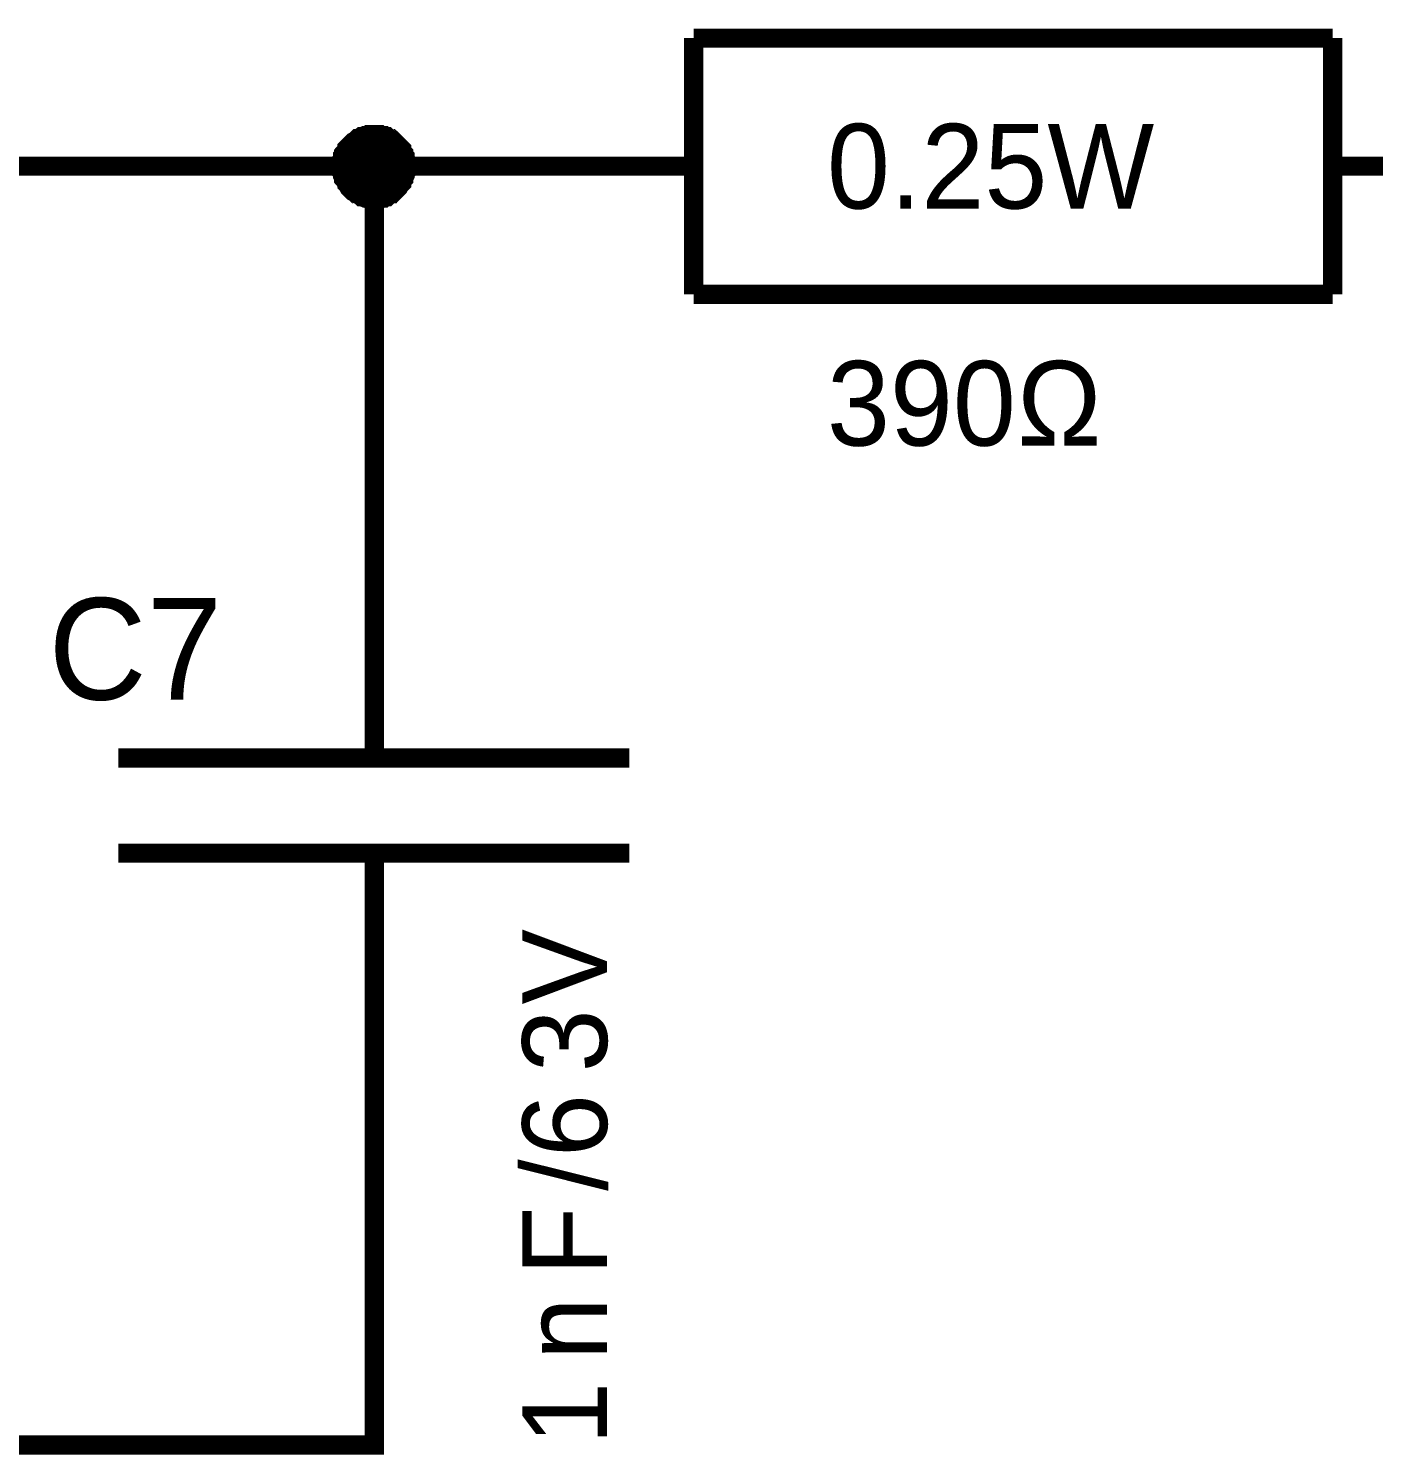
# Model space of a CAD drawing. Header units: millimetres. Extents: x 0 to 420, y 0 to 297.
# Drawn here: x 79.66 to 100.71, y 57.34 to 79.65 of the extents above; entities that cross this region are included whole.
import ezdxf

# ---------------------------------------------------------------- set-up
doc = ezdxf.new("R2010")
doc.units = ezdxf.units.MM
doc.layers.add('Sheet', color=255, linetype='Continuous')

msp = doc.modelspace()

# ---------------------------------------------------------------- linework, layer by layer
at = {"layer": 'Sheet'}
for points, const_width in [([(90.071, 79.499), (90.071, 75.492)], 0.3), ([(90.071, 79.499), (100.068, 79.499)], 0.3), ([(100.068, 79.499), (100.068, 75.492)], 0.3), ([(84.559, 77.496), (84.559, 77.529), (84.559, 77.545), (84.559, 77.578), (84.576, 77.595), (84.576, 77.628), (84.576, 77.645), (84.593, 77.661), (84.593, 77.694), (84.609, 77.711), (84.626, 77.727), (84.642, 77.76), (84.642, 77.777), (84.659, 77.794), (84.675, 77.81), (84.692, 77.827), (84.708, 77.843), (84.725, 77.86), (84.741, 77.876), (84.775, 77.893), (84.791, 77.91), (84.808, 77.926), (84.824, 77.926), (84.857, 77.943), (84.874, 77.959), (84.89, 77.959), (84.924, 77.976), (84.94, 77.976), (84.973, 77.976), (84.99, 77.992), (85.023, 77.992), (85.039, 77.992), (85.073, 77.992)], 0.3), ([(84.559, 77.496), (84.559, 77.529), (84.559, 77.545), (84.559, 77.578), (84.576, 77.595), (84.576, 77.628), (84.576, 77.645), (84.593, 77.661), (84.593, 77.694), (84.609, 77.711), (84.626, 77.727), (84.642, 77.76), (84.642, 77.777), (84.659, 77.794), (84.675, 77.81), (84.692, 77.827), (84.708, 77.843), (84.725, 77.86), (84.741, 77.876), (84.775, 77.893), (84.791, 77.91), (84.808, 77.926), (84.824, 77.926), (84.857, 77.943), (84.874, 77.959), (84.89, 77.959), (84.924, 77.976), (84.94, 77.976), (84.973, 77.976), (84.99, 77.992), (85.023, 77.992), (85.039, 77.992), (85.073, 77.992)], 0.3), ([(84.559, 77.496), (84.559, 77.529), (84.559, 77.545), (84.559, 77.578), (84.576, 77.595), (84.576, 77.628), (84.576, 77.645), (84.593, 77.661), (84.593, 77.694), (84.609, 77.711), (84.626, 77.727), (84.642, 77.76), (84.642, 77.777), (84.659, 77.794), (84.675, 77.81), (84.692, 77.827), (84.708, 77.843), (84.725, 77.86), (84.741, 77.876), (84.775, 77.893), (84.791, 77.91), (84.808, 77.926), (84.824, 77.926), (84.857, 77.943), (84.874, 77.959), (84.89, 77.959), (84.924, 77.976), (84.94, 77.976), (84.973, 77.976), (84.99, 77.992), (85.023, 77.992), (85.039, 77.992), (85.073, 77.992)], 0.3), ([(84.559, 77.496), (84.559, 77.529), (84.559, 77.545), (84.559, 77.578), (84.576, 77.595), (84.576, 77.628), (84.576, 77.645), (84.593, 77.661), (84.593, 77.694), (84.609, 77.711), (84.626, 77.727), (84.642, 77.76), (84.642, 77.777), (84.659, 77.794), (84.675, 77.81), (84.692, 77.827), (84.708, 77.843), (84.725, 77.86), (84.741, 77.876), (84.775, 77.893), (84.791, 77.91), (84.808, 77.926), (84.824, 77.926), (84.857, 77.943), (84.874, 77.959), (84.89, 77.959), (84.924, 77.976), (84.94, 77.976), (84.973, 77.976), (84.99, 77.992), (85.023, 77.992), (85.039, 77.992), (85.073, 77.992)], 0.3), ([(85.073, 77.992), (85.073, 77.992)], 0.3), ([(85.073, 77.992), (85.106, 77.992), (85.122, 77.992), (85.155, 77.992), (85.172, 77.976), (85.205, 77.976), (85.221, 77.976), (85.238, 77.959), (85.271, 77.959), (85.288, 77.943), (85.304, 77.926), (85.337, 77.926), (85.354, 77.91), (85.37, 77.893), (85.387, 77.876), (85.404, 77.86), (85.42, 77.843), (85.437, 77.827), (85.453, 77.81), (85.47, 77.794), (85.486, 77.777), (85.503, 77.76), (85.503, 77.727), (85.519, 77.711), (85.536, 77.694), (85.536, 77.661), (85.552, 77.645), (85.552, 77.628), (85.552, 77.595), (85.569, 77.578), (85.569, 77.545), (85.569, 77.529), (85.569, 77.496)], 0.3), ([(85.073, 77.992), (85.073, 77.992)], 0.3), ([(85.073, 77.992), (85.106, 77.992), (85.122, 77.992), (85.155, 77.992), (85.172, 77.976), (85.205, 77.976), (85.221, 77.976), (85.238, 77.959), (85.271, 77.959), (85.288, 77.943), (85.304, 77.926), (85.337, 77.926), (85.354, 77.91), (85.37, 77.893), (85.387, 77.876), (85.404, 77.86), (85.42, 77.843), (85.437, 77.827), (85.453, 77.81), (85.47, 77.794), (85.486, 77.777), (85.503, 77.76), (85.503, 77.727), (85.519, 77.711), (85.536, 77.694), (85.536, 77.661), (85.552, 77.645), (85.552, 77.628), (85.552, 77.595), (85.569, 77.578), (85.569, 77.545), (85.569, 77.529), (85.569, 77.496)], 0.3), ([(85.073, 77.992), (85.073, 77.992)], 0.3), ([(85.073, 77.992), (85.106, 77.992), (85.122, 77.992), (85.155, 77.992), (85.172, 77.976), (85.205, 77.976), (85.221, 77.976), (85.238, 77.959), (85.271, 77.959), (85.288, 77.943), (85.304, 77.926), (85.337, 77.926), (85.354, 77.91), (85.37, 77.893), (85.387, 77.876), (85.404, 77.86), (85.42, 77.843), (85.437, 77.827), (85.453, 77.81), (85.47, 77.794), (85.486, 77.777), (85.503, 77.76), (85.503, 77.727), (85.519, 77.711), (85.536, 77.694), (85.536, 77.661), (85.552, 77.645), (85.552, 77.628), (85.552, 77.595), (85.569, 77.578), (85.569, 77.545), (85.569, 77.529), (85.569, 77.496)], 0.3), ([(85.073, 77.992), (85.073, 77.992)], 0.3), ([(85.073, 77.992), (85.106, 77.992), (85.122, 77.992), (85.155, 77.992), (85.172, 77.976), (85.205, 77.976), (85.221, 77.976), (85.238, 77.959), (85.271, 77.959), (85.288, 77.943), (85.304, 77.926), (85.337, 77.926), (85.354, 77.91), (85.37, 77.893), (85.387, 77.876), (85.404, 77.86), (85.42, 77.843), (85.437, 77.827), (85.453, 77.81), (85.47, 77.794), (85.486, 77.777), (85.503, 77.76), (85.503, 77.727), (85.519, 77.711), (85.536, 77.694), (85.536, 77.661), (85.552, 77.645), (85.552, 77.628), (85.552, 77.595), (85.569, 77.578), (85.569, 77.545), (85.569, 77.529), (85.569, 77.496)], 0.3), ([(84.559, 77.496), (84.559, 77.529), (84.559, 77.545), (84.559, 77.578), (84.576, 77.595), (84.576, 77.628), (84.576, 77.645), (84.593, 77.661), (84.593, 77.694), (84.609, 77.711), (84.626, 77.727), (84.642, 77.76), (84.642, 77.777), (84.659, 77.794), (84.675, 77.81), (84.692, 77.827), (84.708, 77.843), (84.725, 77.86), (84.741, 77.876), (84.775, 77.893), (84.791, 77.91), (84.808, 77.926), (84.824, 77.926), (84.857, 77.943), (84.874, 77.959), (84.89, 77.959), (84.924, 77.976), (84.94, 77.976), (84.973, 77.976), (84.99, 77.992), (85.023, 77.992), (85.039, 77.992), (85.073, 77.992)], 0.0991), ([(84.559, 77.496), (84.559, 77.529), (84.559, 77.545), (84.559, 77.578), (84.576, 77.595), (84.576, 77.628), (84.576, 77.645), (84.593, 77.661), (84.593, 77.694), (84.609, 77.711), (84.626, 77.727), (84.642, 77.76), (84.642, 77.777), (84.659, 77.794), (84.675, 77.81), (84.692, 77.827), (84.708, 77.843), (84.725, 77.86), (84.741, 77.876), (84.775, 77.893), (84.791, 77.91), (84.808, 77.926), (84.824, 77.926), (84.857, 77.943), (84.874, 77.959), (84.89, 77.959), (84.924, 77.976), (84.94, 77.976), (84.973, 77.976), (84.99, 77.992), (85.023, 77.992), (85.039, 77.992), (85.073, 77.992)], 0.0991), ([(84.559, 77.496), (84.559, 77.529), (84.559, 77.545), (84.559, 77.578), (84.576, 77.595), (84.576, 77.628), (84.576, 77.645), (84.593, 77.661), (84.593, 77.694), (84.609, 77.711), (84.626, 77.727), (84.642, 77.76), (84.642, 77.777), (84.659, 77.794), (84.675, 77.81), (84.692, 77.827), (84.708, 77.843), (84.725, 77.86), (84.741, 77.876), (84.775, 77.893), (84.791, 77.91), (84.808, 77.926), (84.824, 77.926), (84.857, 77.943), (84.874, 77.959), (84.89, 77.959), (84.924, 77.976), (84.94, 77.976), (84.973, 77.976), (84.99, 77.992), (85.023, 77.992), (85.039, 77.992), (85.073, 77.992)], 0.0991), ([(84.559, 77.496), (84.559, 77.529), (84.559, 77.545), (84.559, 77.578), (84.576, 77.595), (84.576, 77.628), (84.576, 77.645), (84.593, 77.661), (84.593, 77.694), (84.609, 77.711), (84.626, 77.727), (84.642, 77.76), (84.642, 77.777), (84.659, 77.794), (84.675, 77.81), (84.692, 77.827), (84.708, 77.843), (84.725, 77.86), (84.741, 77.876), (84.775, 77.893), (84.791, 77.91), (84.808, 77.926), (84.824, 77.926), (84.857, 77.943), (84.874, 77.959), (84.89, 77.959), (84.924, 77.976), (84.94, 77.976), (84.973, 77.976), (84.99, 77.992), (85.023, 77.992), (85.039, 77.992), (85.073, 77.992)], 0.0991), ([(85.073, 77.992), (85.073, 77.992)], 0.0991), ([(85.073, 77.992), (85.106, 77.992), (85.122, 77.992), (85.155, 77.992), (85.172, 77.976), (85.205, 77.976), (85.221, 77.976), (85.238, 77.959), (85.271, 77.959), (85.288, 77.943), (85.304, 77.926), (85.337, 77.926), (85.354, 77.91), (85.37, 77.893), (85.387, 77.876), (85.404, 77.86), (85.42, 77.843), (85.437, 77.827), (85.453, 77.81), (85.47, 77.794), (85.486, 77.777), (85.503, 77.76), (85.503, 77.727), (85.519, 77.711), (85.536, 77.694), (85.536, 77.661), (85.552, 77.645), (85.552, 77.628), (85.552, 77.595), (85.569, 77.578), (85.569, 77.545), (85.569, 77.529), (85.569, 77.496)], 0.0991), ([(85.073, 77.992), (85.073, 77.992)], 0.0991), ([(85.073, 77.992), (85.106, 77.992), (85.122, 77.992), (85.155, 77.992), (85.172, 77.976), (85.205, 77.976), (85.221, 77.976), (85.238, 77.959), (85.271, 77.959), (85.288, 77.943), (85.304, 77.926), (85.337, 77.926), (85.354, 77.91), (85.37, 77.893), (85.387, 77.876), (85.404, 77.86), (85.42, 77.843), (85.437, 77.827), (85.453, 77.81), (85.47, 77.794), (85.486, 77.777), (85.503, 77.76), (85.503, 77.727), (85.519, 77.711), (85.536, 77.694), (85.536, 77.661), (85.552, 77.645), (85.552, 77.628), (85.552, 77.595), (85.569, 77.578), (85.569, 77.545), (85.569, 77.529), (85.569, 77.496)], 0.0991), ([(85.073, 77.992), (85.073, 77.992)], 0.0991), ([(85.073, 77.992), (85.106, 77.992), (85.122, 77.992), (85.155, 77.992), (85.172, 77.976), (85.205, 77.976), (85.221, 77.976), (85.238, 77.959), (85.271, 77.959), (85.288, 77.943), (85.304, 77.926), (85.337, 77.926), (85.354, 77.91), (85.37, 77.893), (85.387, 77.876), (85.404, 77.86), (85.42, 77.843), (85.437, 77.827), (85.453, 77.81), (85.47, 77.794), (85.486, 77.777), (85.503, 77.76), (85.503, 77.727), (85.519, 77.711), (85.536, 77.694), (85.536, 77.661), (85.552, 77.645), (85.552, 77.628), (85.552, 77.595), (85.569, 77.578), (85.569, 77.545), (85.569, 77.529), (85.569, 77.496)], 0.0991), ([(85.073, 77.992), (85.073, 77.992)], 0.0991), ([(85.073, 77.992), (85.106, 77.992), (85.122, 77.992), (85.155, 77.992), (85.172, 77.976), (85.205, 77.976), (85.221, 77.976), (85.238, 77.959), (85.271, 77.959), (85.288, 77.943), (85.304, 77.926), (85.337, 77.926), (85.354, 77.91), (85.37, 77.893), (85.387, 77.876), (85.404, 77.86), (85.42, 77.843), (85.437, 77.827), (85.453, 77.81), (85.47, 77.794), (85.486, 77.777), (85.503, 77.76), (85.503, 77.727), (85.519, 77.711), (85.536, 77.694), (85.536, 77.661), (85.552, 77.645), (85.552, 77.628), (85.552, 77.595), (85.569, 77.578), (85.569, 77.545), (85.569, 77.529), (85.569, 77.496)], 0.0991), ([(85.073, 71.236), (85.073, 77.496), (75.076, 77.496), (75.076, 74.995)], 0.3), ([(85.073, 76.982), (85.039, 76.982), (85.023, 76.982), (84.99, 76.982), (84.973, 76.999), (84.94, 76.999), (84.924, 76.999), (84.89, 77.015), (84.874, 77.015), (84.857, 77.032), (84.824, 77.048), (84.808, 77.065), (84.791, 77.065), (84.775, 77.082), (84.741, 77.098), (84.725, 77.115), (84.708, 77.131), (84.692, 77.148), (84.675, 77.164), (84.659, 77.197), (84.642, 77.214), (84.642, 77.231), (84.626, 77.247), (84.609, 77.28), (84.593, 77.297), (84.593, 77.313), (84.576, 77.347), (84.576, 77.363), (84.576, 77.396), (84.559, 77.413), (84.559, 77.446), (84.559, 77.462), (84.559, 77.496)], 0.3), ([(84.559, 77.496), (84.559, 77.496)], 0.3), ([(85.073, 76.982), (85.039, 76.982), (85.023, 76.982), (84.99, 76.982), (84.973, 76.999), (84.94, 76.999), (84.924, 76.999), (84.89, 77.015), (84.874, 77.015), (84.857, 77.032), (84.824, 77.048), (84.808, 77.065), (84.791, 77.065), (84.775, 77.082), (84.741, 77.098), (84.725, 77.115), (84.708, 77.131), (84.692, 77.148), (84.675, 77.164), (84.659, 77.197), (84.642, 77.214), (84.642, 77.231), (84.626, 77.247), (84.609, 77.28), (84.593, 77.297), (84.593, 77.313), (84.576, 77.347), (84.576, 77.363), (84.576, 77.396), (84.559, 77.413), (84.559, 77.446), (84.559, 77.462), (84.559, 77.496)], 0.3), ([(84.559, 77.496), (84.559, 77.496)], 0.3), ([(85.073, 76.982), (85.039, 76.982), (85.023, 76.982), (84.99, 76.982), (84.973, 76.999), (84.94, 76.999), (84.924, 76.999), (84.89, 77.015), (84.874, 77.015), (84.857, 77.032), (84.824, 77.048), (84.808, 77.065), (84.791, 77.065), (84.775, 77.082), (84.741, 77.098), (84.725, 77.115), (84.708, 77.131), (84.692, 77.148), (84.675, 77.164), (84.659, 77.197), (84.642, 77.214), (84.642, 77.231), (84.626, 77.247), (84.609, 77.28), (84.593, 77.297), (84.593, 77.313), (84.576, 77.347), (84.576, 77.363), (84.576, 77.396), (84.559, 77.413), (84.559, 77.446), (84.559, 77.462), (84.559, 77.496)], 0.3), ([(84.559, 77.496), (84.559, 77.496)], 0.3), ([(85.073, 76.982), (85.039, 76.982), (85.023, 76.982), (84.99, 76.982), (84.973, 76.999), (84.94, 76.999), (84.924, 76.999), (84.89, 77.015), (84.874, 77.015), (84.857, 77.032), (84.824, 77.048), (84.808, 77.065), (84.791, 77.065), (84.775, 77.082), (84.741, 77.098), (84.725, 77.115), (84.708, 77.131), (84.692, 77.148), (84.675, 77.164), (84.659, 77.197), (84.642, 77.214), (84.642, 77.231), (84.626, 77.247), (84.609, 77.28), (84.593, 77.297), (84.593, 77.313), (84.576, 77.347), (84.576, 77.363), (84.576, 77.396), (84.559, 77.413), (84.559, 77.446), (84.559, 77.462), (84.559, 77.496)], 0.3), ([(84.559, 77.496), (84.559, 77.496)], 0.3), ([(85.569, 77.496), (85.569, 77.462), (85.569, 77.446), (85.569, 77.413), (85.552, 77.396), (85.552, 77.363), (85.552, 77.347), (85.536, 77.313), (85.536, 77.297), (85.519, 77.28), (85.503, 77.247), (85.503, 77.231), (85.486, 77.214), (85.47, 77.197), (85.453, 77.164), (85.437, 77.148), (85.42, 77.131), (85.404, 77.115), (85.387, 77.098), (85.37, 77.082), (85.354, 77.065), (85.337, 77.065), (85.304, 77.048), (85.288, 77.032), (85.271, 77.015), (85.238, 77.015), (85.221, 76.999), (85.205, 76.999), (85.172, 76.999), (85.155, 76.982), (85.122, 76.982), (85.106, 76.982), (85.073, 76.982)], 0.3), ([(87.572, 77.496), (85.073, 77.496)], 0.3), ([(85.569, 77.496), (85.569, 77.462), (85.569, 77.446), (85.569, 77.413), (85.552, 77.396), (85.552, 77.363), (85.552, 77.347), (85.536, 77.313), (85.536, 77.297), (85.519, 77.28), (85.503, 77.247), (85.503, 77.231), (85.486, 77.214), (85.47, 77.197), (85.453, 77.164), (85.437, 77.148), (85.42, 77.131), (85.404, 77.115), (85.387, 77.098), (85.37, 77.082), (85.354, 77.065), (85.337, 77.065), (85.304, 77.048), (85.288, 77.032), (85.271, 77.015), (85.238, 77.015), (85.221, 76.999), (85.205, 76.999), (85.172, 76.999), (85.155, 76.982), (85.122, 76.982), (85.106, 76.982), (85.073, 76.982)], 0.3), ([(85.569, 77.496), (85.569, 77.462), (85.569, 77.446), (85.569, 77.413), (85.552, 77.396), (85.552, 77.363), (85.552, 77.347), (85.536, 77.313), (85.536, 77.297), (85.519, 77.28), (85.503, 77.247), (85.503, 77.231), (85.486, 77.214), (85.47, 77.197), (85.453, 77.164), (85.437, 77.148), (85.42, 77.131), (85.404, 77.115), (85.387, 77.098), (85.37, 77.082), (85.354, 77.065), (85.337, 77.065), (85.304, 77.048), (85.288, 77.032), (85.271, 77.015), (85.238, 77.015), (85.221, 76.999), (85.205, 76.999), (85.172, 76.999), (85.155, 76.982), (85.122, 76.982), (85.106, 76.982), (85.073, 76.982)], 0.3), ([(85.569, 77.496), (85.569, 77.462), (85.569, 77.446), (85.569, 77.413), (85.552, 77.396), (85.552, 77.363), (85.552, 77.347), (85.536, 77.313), (85.536, 77.297), (85.519, 77.28), (85.503, 77.247), (85.503, 77.231), (85.486, 77.214), (85.47, 77.197), (85.453, 77.164), (85.437, 77.148), (85.42, 77.131), (85.404, 77.115), (85.387, 77.098), (85.37, 77.082), (85.354, 77.065), (85.337, 77.065), (85.304, 77.048), (85.288, 77.032), (85.271, 77.015), (85.238, 77.015), (85.221, 76.999), (85.205, 76.999), (85.172, 76.999), (85.155, 76.982), (85.122, 76.982), (85.106, 76.982), (85.073, 76.982)], 0.3), ([(85.569, 77.496), (85.569, 77.496), (85.569, 77.496), (85.569, 77.496), (85.569, 77.496), (85.569, 77.496), (85.569, 77.496), (85.569, 77.496), (85.569, 77.496), (85.569, 77.496), (85.569, 77.496), (85.569, 77.496), (85.569, 77.496), (85.569, 77.496), (85.569, 77.496), (85.569, 77.496), (85.569, 77.496), (85.569, 77.496), (85.569, 77.496), (85.569, 77.496), (85.569, 77.496), (85.569, 77.496), (85.569, 77.496), (85.569, 77.496), (85.569, 77.496), (85.569, 77.496), (85.569, 77.496), (85.569, 77.496), (85.569, 77.496), (85.569, 77.496), (85.569, 77.496), (85.569, 77.496), (85.569, 77.496)], 0.3), ([(85.569, 77.496), (85.569, 77.496)], 0.3), ([(85.569, 77.496), (85.569, 77.496), (85.569, 77.496), (85.569, 77.496), (85.569, 77.496), (85.569, 77.496), (85.569, 77.496), (85.569, 77.496), (85.569, 77.496), (85.569, 77.496), (85.569, 77.496), (85.569, 77.496), (85.569, 77.496), (85.569, 77.496), (85.569, 77.496), (85.569, 77.496), (85.569, 77.496), (85.569, 77.496), (85.569, 77.496), (85.569, 77.496), (85.569, 77.496), (85.569, 77.496), (85.569, 77.496), (85.569, 77.496), (85.569, 77.496), (85.569, 77.496), (85.569, 77.496), (85.569, 77.496), (85.569, 77.496), (85.569, 77.496), (85.569, 77.496), (85.569, 77.496), (85.569, 77.496)], 0.3), ([(85.569, 77.496), (85.569, 77.496)], 0.3), ([(85.569, 77.496), (85.569, 77.496), (85.569, 77.496), (85.569, 77.496), (85.569, 77.496), (85.569, 77.496), (85.569, 77.496), (85.569, 77.496), (85.569, 77.496), (85.569, 77.496), (85.569, 77.496), (85.569, 77.496), (85.569, 77.496), (85.569, 77.496), (85.569, 77.496), (85.569, 77.496), (85.569, 77.496), (85.569, 77.496), (85.569, 77.496), (85.569, 77.496), (85.569, 77.496), (85.569, 77.496), (85.569, 77.496), (85.569, 77.496), (85.569, 77.496), (85.569, 77.496), (85.569, 77.496), (85.569, 77.496), (85.569, 77.496), (85.569, 77.496), (85.569, 77.496), (85.569, 77.496), (85.569, 77.496)], 0.3), ([(85.569, 77.496), (85.569, 77.496)], 0.3), ([(85.569, 77.496), (85.569, 77.496), (85.569, 77.496), (85.569, 77.496), (85.569, 77.496), (85.569, 77.496), (85.569, 77.496), (85.569, 77.496), (85.569, 77.496), (85.569, 77.496), (85.569, 77.496), (85.569, 77.496), (85.569, 77.496), (85.569, 77.496), (85.569, 77.496), (85.569, 77.496), (85.569, 77.496), (85.569, 77.496), (85.569, 77.496), (85.569, 77.496), (85.569, 77.496), (85.569, 77.496), (85.569, 77.496), (85.569, 77.496), (85.569, 77.496), (85.569, 77.496), (85.569, 77.496), (85.569, 77.496), (85.569, 77.496), (85.569, 77.496), (85.569, 77.496), (85.569, 77.496), (85.569, 77.496)], 0.3), ([(85.569, 77.496), (85.569, 77.496)], 0.3), ([(90.071, 77.496), (87.572, 77.496)], 0.3), ([(100.068, 77.496), (102.55, 77.496)], 0.3), ([(85.073, 76.982), (85.039, 76.982), (85.023, 76.982), (84.99, 76.982), (84.973, 76.999), (84.94, 76.999), (84.924, 76.999), (84.89, 77.015), (84.874, 77.015), (84.857, 77.032), (84.824, 77.048), (84.808, 77.065), (84.791, 77.065), (84.775, 77.082), (84.741, 77.098), (84.725, 77.115), (84.708, 77.131), (84.692, 77.148), (84.675, 77.164), (84.659, 77.197), (84.642, 77.214), (84.642, 77.231), (84.626, 77.247), (84.609, 77.28), (84.593, 77.297), (84.593, 77.313), (84.576, 77.347), (84.576, 77.363), (84.576, 77.396), (84.559, 77.413), (84.559, 77.446), (84.559, 77.462), (84.559, 77.496)], 0.0991), ([(84.559, 77.496), (84.559, 77.496)], 0.0991), ([(85.073, 76.982), (85.039, 76.982), (85.023, 76.982), (84.99, 76.982), (84.973, 76.999), (84.94, 76.999), (84.924, 76.999), (84.89, 77.015), (84.874, 77.015), (84.857, 77.032), (84.824, 77.048), (84.808, 77.065), (84.791, 77.065), (84.775, 77.082), (84.741, 77.098), (84.725, 77.115), (84.708, 77.131), (84.692, 77.148), (84.675, 77.164), (84.659, 77.197), (84.642, 77.214), (84.642, 77.231), (84.626, 77.247), (84.609, 77.28), (84.593, 77.297), (84.593, 77.313), (84.576, 77.347), (84.576, 77.363), (84.576, 77.396), (84.559, 77.413), (84.559, 77.446), (84.559, 77.462), (84.559, 77.496)], 0.0991), ([(84.559, 77.496), (84.559, 77.496)], 0.0991), ([(85.073, 76.982), (85.039, 76.982), (85.023, 76.982), (84.99, 76.982), (84.973, 76.999), (84.94, 76.999), (84.924, 76.999), (84.89, 77.015), (84.874, 77.015), (84.857, 77.032), (84.824, 77.048), (84.808, 77.065), (84.791, 77.065), (84.775, 77.082), (84.741, 77.098), (84.725, 77.115), (84.708, 77.131), (84.692, 77.148), (84.675, 77.164), (84.659, 77.197), (84.642, 77.214), (84.642, 77.231), (84.626, 77.247), (84.609, 77.28), (84.593, 77.297), (84.593, 77.313), (84.576, 77.347), (84.576, 77.363), (84.576, 77.396), (84.559, 77.413), (84.559, 77.446), (84.559, 77.462), (84.559, 77.496)], 0.0991), ([(84.559, 77.496), (84.559, 77.496)], 0.0991), ([(85.073, 76.982), (85.039, 76.982), (85.023, 76.982), (84.99, 76.982), (84.973, 76.999), (84.94, 76.999), (84.924, 76.999), (84.89, 77.015), (84.874, 77.015), (84.857, 77.032), (84.824, 77.048), (84.808, 77.065), (84.791, 77.065), (84.775, 77.082), (84.741, 77.098), (84.725, 77.115), (84.708, 77.131), (84.692, 77.148), (84.675, 77.164), (84.659, 77.197), (84.642, 77.214), (84.642, 77.231), (84.626, 77.247), (84.609, 77.28), (84.593, 77.297), (84.593, 77.313), (84.576, 77.347), (84.576, 77.363), (84.576, 77.396), (84.559, 77.413), (84.559, 77.446), (84.559, 77.462), (84.559, 77.496)], 0.0991), ([(84.559, 77.496), (84.559, 77.496)], 0.0991), ([(85.569, 77.496), (85.569, 77.462), (85.569, 77.446), (85.569, 77.413), (85.552, 77.396), (85.552, 77.363), (85.552, 77.347), (85.536, 77.313), (85.536, 77.297), (85.519, 77.28), (85.503, 77.247), (85.503, 77.231), (85.486, 77.214), (85.47, 77.197), (85.453, 77.164), (85.437, 77.148), (85.42, 77.131), (85.404, 77.115), (85.387, 77.098), (85.37, 77.082), (85.354, 77.065), (85.337, 77.065), (85.304, 77.048), (85.288, 77.032), (85.271, 77.015), (85.238, 77.015), (85.221, 76.999), (85.205, 76.999), (85.172, 76.999), (85.155, 76.982), (85.122, 76.982), (85.106, 76.982), (85.073, 76.982)], 0.0991), ([(85.569, 77.496), (85.569, 77.462), (85.569, 77.446), (85.569, 77.413), (85.552, 77.396), (85.552, 77.363), (85.552, 77.347), (85.536, 77.313), (85.536, 77.297), (85.519, 77.28), (85.503, 77.247), (85.503, 77.231), (85.486, 77.214), (85.47, 77.197), (85.453, 77.164), (85.437, 77.148), (85.42, 77.131), (85.404, 77.115), (85.387, 77.098), (85.37, 77.082), (85.354, 77.065), (85.337, 77.065), (85.304, 77.048), (85.288, 77.032), (85.271, 77.015), (85.238, 77.015), (85.221, 76.999), (85.205, 76.999), (85.172, 76.999), (85.155, 76.982), (85.122, 76.982), (85.106, 76.982), (85.073, 76.982)], 0.0991), ([(85.569, 77.496), (85.569, 77.462), (85.569, 77.446), (85.569, 77.413), (85.552, 77.396), (85.552, 77.363), (85.552, 77.347), (85.536, 77.313), (85.536, 77.297), (85.519, 77.28), (85.503, 77.247), (85.503, 77.231), (85.486, 77.214), (85.47, 77.197), (85.453, 77.164), (85.437, 77.148), (85.42, 77.131), (85.404, 77.115), (85.387, 77.098), (85.37, 77.082), (85.354, 77.065), (85.337, 77.065), (85.304, 77.048), (85.288, 77.032), (85.271, 77.015), (85.238, 77.015), (85.221, 76.999), (85.205, 76.999), (85.172, 76.999), (85.155, 76.982), (85.122, 76.982), (85.106, 76.982), (85.073, 76.982)], 0.0991), ([(85.569, 77.496), (85.569, 77.462), (85.569, 77.446), (85.569, 77.413), (85.552, 77.396), (85.552, 77.363), (85.552, 77.347), (85.536, 77.313), (85.536, 77.297), (85.519, 77.28), (85.503, 77.247), (85.503, 77.231), (85.486, 77.214), (85.47, 77.197), (85.453, 77.164), (85.437, 77.148), (85.42, 77.131), (85.404, 77.115), (85.387, 77.098), (85.37, 77.082), (85.354, 77.065), (85.337, 77.065), (85.304, 77.048), (85.288, 77.032), (85.271, 77.015), (85.238, 77.015), (85.221, 76.999), (85.205, 76.999), (85.172, 76.999), (85.155, 76.982), (85.122, 76.982), (85.106, 76.982), (85.073, 76.982)], 0.0991), ([(85.569, 77.496), (85.569, 77.496), (85.569, 77.496), (85.569, 77.496), (85.569, 77.496), (85.569, 77.496), (85.569, 77.496), (85.569, 77.496), (85.569, 77.496), (85.569, 77.496), (85.569, 77.496), (85.569, 77.496), (85.569, 77.496), (85.569, 77.496), (85.569, 77.496), (85.569, 77.496), (85.569, 77.496), (85.569, 77.496), (85.569, 77.496), (85.569, 77.496), (85.569, 77.496), (85.569, 77.496), (85.569, 77.496), (85.569, 77.496), (85.569, 77.496), (85.569, 77.496), (85.569, 77.496), (85.569, 77.496), (85.569, 77.496), (85.569, 77.496), (85.569, 77.496), (85.569, 77.496), (85.569, 77.496)], 0.0991), ([(85.569, 77.496), (85.569, 77.496)], 0.0991), ([(85.569, 77.496), (85.569, 77.496), (85.569, 77.496), (85.569, 77.496), (85.569, 77.496), (85.569, 77.496), (85.569, 77.496), (85.569, 77.496), (85.569, 77.496), (85.569, 77.496), (85.569, 77.496), (85.569, 77.496), (85.569, 77.496), (85.569, 77.496), (85.569, 77.496), (85.569, 77.496), (85.569, 77.496), (85.569, 77.496), (85.569, 77.496), (85.569, 77.496), (85.569, 77.496), (85.569, 77.496), (85.569, 77.496), (85.569, 77.496), (85.569, 77.496), (85.569, 77.496), (85.569, 77.496), (85.569, 77.496), (85.569, 77.496), (85.569, 77.496), (85.569, 77.496), (85.569, 77.496), (85.569, 77.496)], 0.0991), ([(85.569, 77.496), (85.569, 77.496)], 0.0991), ([(85.569, 77.496), (85.569, 77.496), (85.569, 77.496), (85.569, 77.496), (85.569, 77.496), (85.569, 77.496), (85.569, 77.496), (85.569, 77.496), (85.569, 77.496), (85.569, 77.496), (85.569, 77.496), (85.569, 77.496), (85.569, 77.496), (85.569, 77.496), (85.569, 77.496), (85.569, 77.496), (85.569, 77.496), (85.569, 77.496), (85.569, 77.496), (85.569, 77.496), (85.569, 77.496), (85.569, 77.496), (85.569, 77.496), (85.569, 77.496), (85.569, 77.496), (85.569, 77.496), (85.569, 77.496), (85.569, 77.496), (85.569, 77.496), (85.569, 77.496), (85.569, 77.496), (85.569, 77.496), (85.569, 77.496)], 0.0991), ([(85.569, 77.496), (85.569, 77.496)], 0.0991), ([(85.569, 77.496), (85.569, 77.496), (85.569, 77.496), (85.569, 77.496), (85.569, 77.496), (85.569, 77.496), (85.569, 77.496), (85.569, 77.496), (85.569, 77.496), (85.569, 77.496), (85.569, 77.496), (85.569, 77.496), (85.569, 77.496), (85.569, 77.496), (85.569, 77.496), (85.569, 77.496), (85.569, 77.496), (85.569, 77.496), (85.569, 77.496), (85.569, 77.496), (85.569, 77.496), (85.569, 77.496), (85.569, 77.496), (85.569, 77.496), (85.569, 77.496), (85.569, 77.496), (85.569, 77.496), (85.569, 77.496), (85.569, 77.496), (85.569, 77.496), (85.569, 77.496), (85.569, 77.496), (85.569, 77.496)], 0.0991), ([(85.569, 77.496), (85.569, 77.496)], 0.0991), ([(90.071, 75.492), (100.068, 75.492)], 0.3), ([(85.073, 68.239), (85.073, 71.236)], 0.3), ([(81.067, 68.239), (89.061, 68.239)], 0.3), ([(81.067, 66.749), (89.061, 66.749)], 0.3), ([(85.073, 66.749), (85.073, 63.735)], 0.3), ([(85.073, 63.735), (85.073, 57.492), (75.076, 57.492), (75.076, 59.993)], 0.3)]:
    msp.add_lwpolyline(points, dxfattribs=dict(at, const_width=const_width))
at = {"layer": 'Sheet', "const_width": 0.508}
msp.add_lwpolyline([(84.746, 77.5, 1), (85.254, 77.5, 1)], format="xyb", close=True, dxfattribs=at)

# ---------------------------------------------------------------- texts
at = {"layer": 'Sheet'}
for s, height, p in [('0.25W', 1.3247, (92.156, 76.833)), ('390Ω', 1.3247, (92.156, 73.124)), ('C7', 1.5897, (79.975, 69.15))]:
    msp.add_text(s, height=height, dxfattribs=at).set_placement(p)
for s, p in [('V', (88.714, 64.381)), ('3', (88.714, 63.321)), ('6', (88.714, 61.996)), ('/', (88.714, 61.467)), ('F', (88.714, 60.142)), ('n', (88.714, 58.817)), ('1', (88.714, 57.492))]:
    msp.add_text(s, height=1.325, rotation=90, dxfattribs=at).set_placement(p)

doc.saveas('drawing.dxf')
